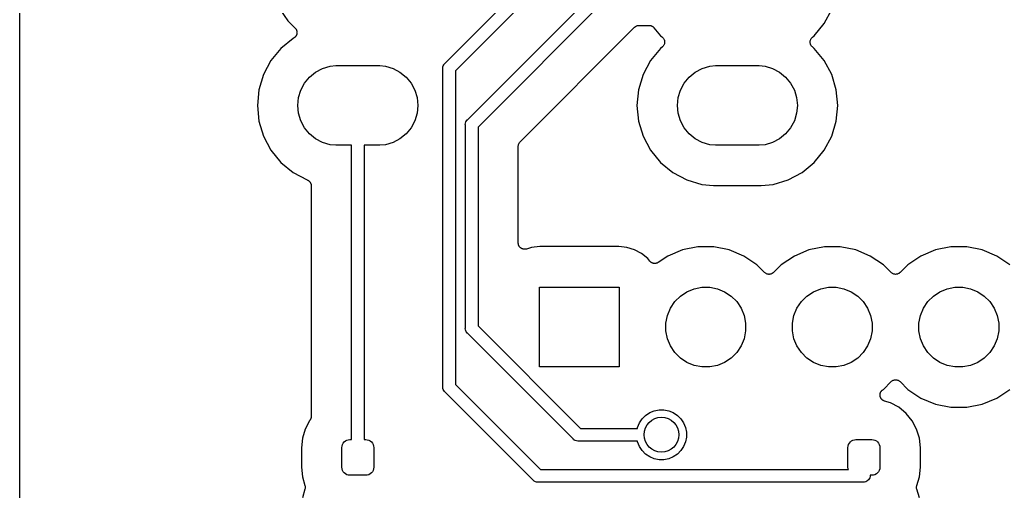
# Model space of a CAD drawing. Extents: x 2.36 to 5.74, y -5.57 to -1.66.
# Drawn here: x 2.358 to 3.136, y -4.705 to -4.332 of the extents above; entities that cross this region are included whole.
import ezdxf

# ---------------------------------------------------------------- set-up
doc = ezdxf.new("R2010")
doc.units = 0
doc.header["$MEASUREMENT"] = 0
doc.layers.add('BLACK', color=7, linetype='CONTINUOUS')

msp = doc.modelspace()

# ---------------------------------------------------------------- linework, layer by layer
at = {"layer": 'BLACK', "linetype": 'CONTINUOUS'}
for p, q in [((2.3578, -5.5622), (2.3578, -1.6628)), ((2.69376, -4.36692), (2.86405, -4.19664)), ((2.86983, -4.205), (2.70213, -4.3727)), ((2.71164, -4.41129), (2.82629, -4.29664)), ((2.83207, -4.305), (2.72, -4.41707)), ((2.56391, -4.32482), (2.56962, -4.33319)), ((2.99364, -4.33534), (2.99952, -4.32434)), ((2.56962, -4.33319), (2.57546, -4.33891)), ((2.57546, -4.33891), (2.57551, -4.33896)), ((2.57551, -4.33896), (2.57567, -4.33916)), ((2.57567, -4.33916), (2.57585, -4.33934)), ((2.57585, -4.33934), (2.57598, -4.33954)), ((2.57598, -4.33954), (2.57612, -4.33972)), ((2.57612, -4.33972), (2.57624, -4.33994)), ((2.57624, -4.33994), (2.57638, -4.34016)), ((2.57638, -4.34016), (2.57647, -4.34037)), ((2.57647, -4.34037), (2.57658, -4.34058)), ((2.57658, -4.34058), (2.57666, -4.34082)), ((2.57666, -4.34082), (2.57675, -4.34106)), ((2.57675, -4.34106), (2.5768, -4.34129)), ((2.5768, -4.34129), (2.57686, -4.34151)), ((2.57686, -4.34151), (2.57689, -4.34177)), ((2.57689, -4.34177), (2.57694, -4.34202)), ((2.75328, -4.42878), (2.84378, -4.33828)), ((2.84378, -4.33828), (2.84379, -4.33826)), ((2.84379, -4.33826), (2.8438, -4.33826)), ((2.8438, -4.33826), (2.84383, -4.33823)), ((2.8438, -4.33826), (2.8438, -4.33826)), ((2.84383, -4.33823), (2.84419, -4.33794)), ((2.84419, -4.33794), (2.84455, -4.33765)), ((2.84455, -4.33765), (2.84457, -4.33763)), ((2.84457, -4.33763), (2.8446, -4.33762)), ((2.8446, -4.33762), (2.84501, -4.3374)), ((2.84501, -4.3374), (2.84541, -4.33719)), ((2.84541, -4.33719), (2.84544, -4.33718)), ((2.84544, -4.33718), (2.84546, -4.33717)), ((2.84546, -4.33717), (2.84591, -4.33704)), ((2.84591, -4.33704), (2.84635, -4.33691)), ((2.84635, -4.33691), (2.84637, -4.3369)), ((2.84637, -4.3369), (2.8464, -4.3369)), ((2.8464, -4.3369), (2.84686, -4.33686)), ((2.84686, -4.33686), (2.84732, -4.33681)), ((2.84732, -4.33681), (2.8552, -4.33681)), ((2.8552, -4.33681), (2.85527, -4.33681)), ((2.85527, -4.33681), (2.85549, -4.33684)), ((2.85549, -4.33684), (2.85571, -4.33684)), ((2.85571, -4.33684), (2.85597, -4.33689)), ((2.85597, -4.33689), (2.85624, -4.33692)), ((2.85624, -4.33692), (2.85645, -4.33699)), ((2.85645, -4.33699), (2.85666, -4.33703)), ((2.85666, -4.33703), (2.85691, -4.33713)), ((2.85691, -4.33713), (2.85717, -4.33722)), ((2.85717, -4.33722), (2.85736, -4.33732)), ((2.85736, -4.33732), (2.85757, -4.33741)), ((2.85757, -4.33741), (2.85779, -4.33756)), ((2.85779, -4.33756), (2.85803, -4.33769)), ((2.85803, -4.33769), (2.85819, -4.33783)), ((2.85819, -4.33783), (2.85838, -4.33795)), ((2.85838, -4.33795), (2.85857, -4.33814)), ((2.85857, -4.33814), (2.85877, -4.33831)), ((2.85877, -4.33831), (2.85891, -4.33848)), ((2.85891, -4.33848), (2.85907, -4.33864)), ((2.85907, -4.33864), (2.86427, -4.34498)), ((2.98573, -4.34498), (2.99364, -4.33534)), ((2.57391, -4.34711), (2.56427, -4.35502)), ((2.57431, -4.34689), (2.57391, -4.34711)), ((2.57453, -4.34675), (2.57431, -4.34689)), ((2.57475, -4.34663), (2.57453, -4.34675)), ((2.57493, -4.34648), (2.57475, -4.34663)), ((2.57513, -4.34635), (2.57493, -4.34648)), ((2.57531, -4.34617), (2.57513, -4.34635)), ((2.5755, -4.34601), (2.57531, -4.34617)), ((2.57565, -4.34583), (2.5755, -4.34601)), ((2.57582, -4.34566), (2.57565, -4.34583)), ((2.57596, -4.34545), (2.57582, -4.34566)), ((2.57612, -4.34525), (2.57596, -4.34545)), ((2.57623, -4.34504), (2.57612, -4.34525)), ((2.57636, -4.34485), (2.57623, -4.34504)), ((2.57646, -4.34461), (2.57636, -4.34485)), ((2.57658, -4.34439), (2.57646, -4.34461)), ((2.57665, -4.34417), (2.57658, -4.34439)), ((2.57674, -4.34395), (2.57665, -4.34417)), ((2.57679, -4.3437), (2.57674, -4.34395)), ((2.57686, -4.34346), (2.57679, -4.3437)), ((2.57688, -4.34322), (2.57686, -4.34346)), ((2.57693, -4.34299), (2.57688, -4.34322)), ((2.57694, -4.34202), (2.57693, -4.34225)), ((2.57693, -4.34225), (2.57696, -4.34248)), ((2.57696, -4.34248), (2.57693, -4.34274)), ((2.57693, -4.34274), (2.57693, -4.34299)), ((2.86427, -4.34498), (2.86568, -4.34613)), ((2.86568, -4.34613), (2.86571, -4.34616)), ((2.86571, -4.34616), (2.86571, -4.34616)), ((2.86571, -4.34616), (2.86571, -4.34616)), ((2.86571, -4.34616), (2.86573, -4.34618)), ((2.86573, -4.34618), (2.86606, -4.34652)), ((2.86606, -4.34652), (2.86639, -4.34686)), ((2.86639, -4.34686), (2.8664, -4.34687)), ((2.8664, -4.34687), (2.86641, -4.34688)), ((2.86641, -4.34688), (2.86667, -4.34728)), ((2.86667, -4.34728), (2.86693, -4.34767)), ((2.86693, -4.34767), (2.86693, -4.34768)), ((2.86693, -4.34768), (2.86694, -4.3477)), ((2.86694, -4.3477), (2.86712, -4.34814)), ((2.86712, -4.34814), (2.8673, -4.34857)), ((2.8673, -4.34857), (2.8673, -4.34859)), ((2.8673, -4.34859), (2.8673, -4.3486)), ((2.8673, -4.3486), (2.86739, -4.34907)), ((2.86739, -4.34907), (2.86748, -4.34953)), ((2.86748, -4.34953), (2.86748, -4.34955)), ((2.86748, -4.34955), (2.86748, -4.34956)), ((2.86748, -4.34956), (2.86748, -4.35003)), ((2.98252, -4.34946), (2.98262, -4.349)), ((2.98252, -4.34948), (2.98252, -4.34946)), ((2.98252, -4.34949), (2.98252, -4.34948)), ((2.98252, -4.34996), (2.98252, -4.34949)), ((2.98262, -4.349), (2.98271, -4.34854)), ((2.98271, -4.34854), (2.98272, -4.34852)), ((2.98272, -4.34851), (2.98291, -4.34807)), ((2.98272, -4.34852), (2.98272, -4.34851)), ((2.98291, -4.34807), (2.98309, -4.34764)), ((2.98309, -4.34764), (2.9831, -4.34762)), ((2.9831, -4.34761), (2.98337, -4.34722)), ((2.9831, -4.34762), (2.9831, -4.34761)), ((2.98337, -4.34722), (2.98363, -4.34682)), ((2.98363, -4.34682), (2.98364, -4.34681)), ((2.98364, -4.34681), (2.98365, -4.3468)), ((2.98365, -4.3468), (2.98399, -4.34647)), ((2.98399, -4.34647), (2.98432, -4.34613)), ((2.98432, -4.34613), (2.98573, -4.34498)), ((2.56427, -4.35502), (2.55636, -4.36466)), ((2.86427, -4.35502), (2.85636, -4.36466)), ((2.86568, -4.35387), (2.86427, -4.35502)), ((2.86601, -4.35353), (2.86568, -4.35387)), ((2.86635, -4.3532), (2.86601, -4.35353)), ((2.86636, -4.35319), (2.86635, -4.3532)), ((2.86637, -4.35318), (2.86636, -4.35319)), ((2.86663, -4.35278), (2.86637, -4.35318)), ((2.86689, -4.35239), (2.86663, -4.35278)), ((2.8669, -4.35238), (2.86689, -4.35239)), ((2.86691, -4.35236), (2.8669, -4.35238)), ((2.86709, -4.35192), (2.86691, -4.35236)), ((2.86728, -4.35149), (2.86709, -4.35192)), ((2.86738, -4.351), (2.86728, -4.35146)), ((2.86728, -4.35146), (2.86728, -4.35148)), ((2.86728, -4.35148), (2.86728, -4.35149)), ((2.86748, -4.35054), (2.86738, -4.351)), ((2.86748, -4.35003), (2.86748, -4.35051)), ((2.86748, -4.35051), (2.86748, -4.35052)), ((2.86748, -4.35052), (2.86748, -4.35054)), ((2.98252, -4.35044), (2.98252, -4.34996)), ((2.98252, -4.35045), (2.98252, -4.35044)), ((2.98252, -4.35047), (2.98252, -4.35045)), ((2.98261, -4.35093), (2.98252, -4.35047)), ((2.9827, -4.3514), (2.98261, -4.35093)), ((2.9827, -4.35141), (2.9827, -4.3514)), ((2.9827, -4.35143), (2.9827, -4.35141)), ((2.98288, -4.35187), (2.9827, -4.35143)), ((2.98306, -4.3523), (2.98288, -4.35187)), ((2.98307, -4.35232), (2.98306, -4.3523)), ((2.98307, -4.35233), (2.98307, -4.35232)), ((2.98333, -4.35273), (2.98307, -4.35233)), ((2.98359, -4.35312), (2.98333, -4.35273)), ((2.9836, -4.35313), (2.98359, -4.35312)), ((2.98361, -4.35314), (2.9836, -4.35313)), ((2.98394, -4.35348), (2.98361, -4.35314)), ((2.98427, -4.35382), (2.98394, -4.35348)), ((2.98429, -4.35384), (2.98427, -4.35382)), ((2.98432, -4.35387), (2.98429, -4.35384)), ((2.98429, -4.35384), (2.98429, -4.35384)), ((2.98429, -4.35384), (2.98429, -4.35384)), ((2.98573, -4.35502), (2.98432, -4.35387)), ((2.99364, -4.36466), (2.98573, -4.35502)), ((2.55636, -4.36466), (2.55048, -4.37566)), ((2.85636, -4.36466), (2.85048, -4.37566)), ((2.99952, -4.37566), (2.99364, -4.36466)), ((2.59167, -4.37369), (2.59714, -4.37076)), ((2.59714, -4.37076), (2.60308, -4.36896)), ((2.60308, -4.36896), (2.60771, -4.3685)), ((2.60771, -4.3685), (2.64229, -4.3685)), ((2.64229, -4.3685), (2.64692, -4.36896)), ((2.64692, -4.36896), (2.65286, -4.37076)), ((2.65286, -4.37076), (2.65833, -4.37369)), ((2.6921, -4.37063), (2.6922, -4.36965)), ((2.69213, -4.37088), (2.6921, -4.37063)), ((2.69213, -4.62216), (2.69213, -4.37088)), ((2.6922, -4.36965), (2.69248, -4.36871)), ((2.69248, -4.36871), (2.69295, -4.36784)), ((2.69295, -4.36784), (2.69308, -4.36768)), ((2.69308, -4.36768), (2.69357, -4.36708)), ((2.69357, -4.36708), (2.69376, -4.36692)), ((2.70213, -4.3727), (2.70213, -4.62033)), ((2.89167, -4.37369), (2.89714, -4.37076)), ((2.89714, -4.37076), (2.90308, -4.36896)), ((2.90308, -4.36896), (2.9077, -4.3685)), ((2.9077, -4.3685), (2.9423, -4.3685)), ((2.9423, -4.3685), (2.94692, -4.36896)), ((2.94692, -4.36896), (2.95286, -4.37076)), ((2.95286, -4.37076), (2.95833, -4.37369)), ((2.55048, -4.37566), (2.54686, -4.38759)), ((2.58294, -4.38242), (2.58687, -4.37762)), ((2.58687, -4.37762), (2.59167, -4.37369)), ((2.65833, -4.37369), (2.66313, -4.37762)), ((2.66313, -4.37762), (2.66706, -4.38242)), ((2.85048, -4.37566), (2.84686, -4.38759)), ((2.88294, -4.38242), (2.88687, -4.37762)), ((2.88687, -4.37762), (2.89167, -4.37369)), ((2.95833, -4.37369), (2.96313, -4.37762)), ((2.96313, -4.37762), (2.96706, -4.38242)), ((3.00314, -4.38759), (2.99952, -4.37566)), ((2.54686, -4.38759), (2.54564, -4.4)), ((2.57821, -4.39383), (2.58001, -4.38789)), ((2.58001, -4.38789), (2.58294, -4.38242)), ((2.66706, -4.38242), (2.66999, -4.38789)), ((2.66999, -4.38789), (2.67179, -4.39383)), ((2.84686, -4.38759), (2.84564, -4.4)), ((2.87821, -4.39383), (2.88001, -4.38789)), ((2.88001, -4.38789), (2.88294, -4.38242)), ((2.96706, -4.38242), (2.96999, -4.38789)), ((2.96999, -4.38789), (2.97179, -4.39383)), ((3.00436, -4.4), (3.00314, -4.38759)), ((2.5776, -4.4), (2.57821, -4.39383)), ((2.67179, -4.39383), (2.6724, -4.4)), ((2.8776, -4.4), (2.87821, -4.39383)), ((2.97179, -4.39383), (2.9724, -4.4)), ((2.54564, -4.4), (2.54686, -4.41241)), ((2.57821, -4.40617), (2.5776, -4.4)), ((2.6724, -4.4), (2.67179, -4.40617)), ((2.84564, -4.4), (2.84686, -4.41241)), ((2.87821, -4.40617), (2.8776, -4.4)), ((2.9724, -4.4), (2.97179, -4.40617)), ((3.00314, -4.41241), (3.00436, -4.4)), ((2.58001, -4.41211), (2.57821, -4.40617)), ((2.67179, -4.40617), (2.66999, -4.41211)), ((2.71082, -4.41221), (2.71145, -4.41145)), ((2.71145, -4.41145), (2.71164, -4.41129)), ((2.88001, -4.41211), (2.87821, -4.40617)), ((2.97179, -4.40617), (2.96999, -4.41211)), ((2.54686, -4.41241), (2.55048, -4.42434)), ((2.58294, -4.41758), (2.58001, -4.41211)), ((2.58687, -4.42238), (2.58294, -4.41758)), ((2.66706, -4.41758), (2.66313, -4.42238)), ((2.66999, -4.41211), (2.66706, -4.41758)), ((2.70998, -4.415), (2.71007, -4.41402)), ((2.71, -4.41525), (2.70998, -4.415)), ((2.71, -4.57592), (2.71, -4.41525)), ((2.71007, -4.41402), (2.71036, -4.41308)), ((2.71036, -4.41308), (2.71042, -4.41296)), ((2.71042, -4.41296), (2.71082, -4.41221)), ((2.72, -4.41707), (2.72, -4.57409)), ((2.84686, -4.41241), (2.85048, -4.42434)), ((2.88294, -4.41758), (2.88001, -4.41211)), ((2.88687, -4.42238), (2.88294, -4.41758)), ((2.96706, -4.41758), (2.96313, -4.42238)), ((2.96999, -4.41211), (2.96706, -4.41758)), ((2.99952, -4.42434), (3.00314, -4.41241)), ((2.55048, -4.42434), (2.55636, -4.43534)), ((2.59167, -4.42631), (2.58687, -4.42238)), ((2.59714, -4.42924), (2.59167, -4.42631)), ((2.65833, -4.42631), (2.65286, -4.42924)), ((2.66313, -4.42238), (2.65833, -4.42631)), ((2.85048, -4.42434), (2.85636, -4.43534)), ((2.89167, -4.42631), (2.88687, -4.42238)), ((2.89714, -4.42924), (2.89167, -4.42631)), ((2.95833, -4.42631), (2.95286, -4.42924)), ((2.96313, -4.42238), (2.95833, -4.42631)), ((2.99364, -4.43534), (2.99952, -4.42434)), ((2.55636, -4.43534), (2.56427, -4.44498)), ((2.60308, -4.43104), (2.59714, -4.42924)), ((2.60771, -4.4315), (2.60308, -4.43104)), ((2.62, -4.4315), (2.60771, -4.4315)), ((2.62, -4.66388), (2.62, -4.4315)), ((2.64229, -4.4315), (2.63, -4.4315)), ((2.63, -4.4315), (2.63, -4.66388)), ((2.64692, -4.43104), (2.64229, -4.4315)), ((2.65286, -4.42924), (2.64692, -4.43104)), ((2.75181, -4.43225), (2.75186, -4.43179)), ((2.75181, -4.4323), (2.75181, -4.43225)), ((2.75181, -4.43232), (2.75181, -4.4323)), ((2.75181, -4.4323), (2.75181, -4.4323)), ((2.75181, -4.4323), (2.75181, -4.4323)), ((2.75181, -4.50858), (2.75181, -4.43232)), ((2.75186, -4.43179), (2.75191, -4.43133)), ((2.75191, -4.43133), (2.75192, -4.43131)), ((2.75192, -4.43128), (2.75206, -4.43084)), ((2.75192, -4.43131), (2.75192, -4.43128)), ((2.75206, -4.43084), (2.75219, -4.4304)), ((2.75219, -4.4304), (2.75221, -4.43037)), ((2.75221, -4.43037), (2.75222, -4.43035)), ((2.75222, -4.43035), (2.75244, -4.42994)), ((2.75244, -4.42994), (2.75266, -4.42954)), ((2.75266, -4.42954), (2.75267, -4.42952)), ((2.75267, -4.42952), (2.75269, -4.42949)), ((2.75269, -4.42949), (2.75298, -4.42914)), ((2.75298, -4.42914), (2.75328, -4.42878)), ((2.85636, -4.43534), (2.86427, -4.44498)), ((2.90308, -4.43104), (2.89714, -4.42924)), ((2.9077, -4.4315), (2.90308, -4.43104)), ((2.9423, -4.4315), (2.9077, -4.4315)), ((2.94692, -4.43104), (2.9423, -4.4315)), ((2.95286, -4.42924), (2.94692, -4.43104)), ((2.98573, -4.44498), (2.99364, -4.43534)), ((2.56427, -4.44498), (2.57391, -4.45289)), ((2.86427, -4.44498), (2.87391, -4.45289)), ((2.97609, -4.45289), (2.98573, -4.44498)), ((2.57391, -4.45289), (2.58503, -4.45883)), ((2.87391, -4.45289), (2.88491, -4.45877)), ((2.96509, -4.45877), (2.97609, -4.45289)), ((2.58503, -4.45883), (2.58513, -4.45887)), ((2.58513, -4.45887), (2.58536, -4.45899)), ((2.58536, -4.45899), (2.5856, -4.4591)), ((2.5856, -4.4591), (2.58579, -4.45922)), ((2.58579, -4.45922), (2.58598, -4.45933)), ((2.58598, -4.45933), (2.58619, -4.4595)), ((2.58619, -4.4595), (2.58641, -4.45965)), ((2.58641, -4.45965), (2.58656, -4.45981)), ((2.58656, -4.45981), (2.58674, -4.45995)), ((2.58674, -4.45995), (2.5869, -4.46016)), ((2.5869, -4.46016), (2.58709, -4.46035)), ((2.58709, -4.46035), (2.58721, -4.46053)), ((2.58721, -4.46053), (2.58735, -4.46071)), ((2.58735, -4.46071), (2.58748, -4.46094)), ((2.58748, -4.46094), (2.58762, -4.46116)), ((2.58762, -4.46116), (2.58771, -4.46137)), ((2.58771, -4.46137), (2.58781, -4.46157)), ((2.58781, -4.46157), (2.58789, -4.46182)), ((2.58789, -4.46182), (2.58799, -4.46207)), ((2.58799, -4.46207), (2.58803, -4.46229)), ((2.58803, -4.46229), (2.58809, -4.4625)), ((2.58809, -4.4625), (2.58812, -4.46277)), ((2.58812, -4.46277), (2.58817, -4.46303)), ((2.58817, -4.46303), (2.58817, -4.46325)), ((2.58817, -4.46325), (2.58819, -4.46347)), ((2.58819, -4.46347), (2.58819, -4.64554)), ((2.88491, -4.45877), (2.89684, -4.46239)), ((2.89684, -4.46239), (2.90614, -4.46331)), ((2.90614, -4.46331), (2.94386, -4.46331)), ((2.94386, -4.46331), (2.95316, -4.46239)), ((2.95316, -4.46239), (2.96509, -4.45877)), ((2.75183, -4.50881), (2.75181, -4.50858)), ((2.75183, -4.50904), (2.75183, -4.50881)), ((2.75188, -4.5093), (2.75183, -4.50904)), ((2.75191, -4.50955), (2.75188, -4.5093)), ((2.75197, -4.50978), (2.75191, -4.50955)), ((2.75202, -4.51), (2.75197, -4.50978)), ((2.75211, -4.51024), (2.75202, -4.51)), ((2.75219, -4.51049), (2.75211, -4.51024)), ((2.7523, -4.51069), (2.75219, -4.51049)), ((2.75238, -4.51091), (2.7523, -4.51069)), ((2.75252, -4.51112), (2.75238, -4.51091)), ((2.75265, -4.51135), (2.75252, -4.51112)), ((2.75279, -4.51153), (2.75265, -4.51135)), ((2.75292, -4.51172), (2.75279, -4.51153)), ((2.7531, -4.51191), (2.75292, -4.51172)), ((2.75326, -4.51211), (2.7531, -4.51191)), ((2.75344, -4.51225), (2.75326, -4.51211)), ((2.7536, -4.51242), (2.75344, -4.51225)), ((2.75382, -4.51256), (2.7536, -4.51242)), ((2.75402, -4.51273), (2.75382, -4.51256)), ((2.75422, -4.51284), (2.75402, -4.51273)), ((2.75441, -4.51297), (2.75422, -4.51284)), ((2.75465, -4.51307), (2.75441, -4.51297)), ((2.75487, -4.51319), (2.75465, -4.51307)), ((2.76227, -4.51215), (2.75826, -4.51337)), ((2.76875, -4.51151), (2.76227, -4.51215)), ((2.83125, -4.51151), (2.76875, -4.51151)), ((2.83773, -4.51215), (2.83125, -4.51151)), ((2.84373, -4.51397), (2.83773, -4.51215)), ((2.89376, -4.51169), (2.88153, -4.51413)), ((2.90624, -4.51169), (2.89376, -4.51169)), ((2.91847, -4.51413), (2.90624, -4.51169)), ((2.99376, -4.51169), (2.98153, -4.51413)), ((3.00624, -4.51169), (2.99376, -4.51169)), ((3.01847, -4.51413), (3.00624, -4.51169)), ((3.09376, -4.51169), (3.08153, -4.51413)), ((3.10624, -4.51169), (3.09376, -4.51169)), ((3.11847, -4.51413), (3.10624, -4.51169)), ((2.75509, -4.51326), (2.75487, -4.51319)), ((2.75531, -4.51335), (2.75509, -4.51326)), ((2.75556, -4.5134), (2.75531, -4.51335)), ((2.75581, -4.51348), (2.75556, -4.5134)), ((2.75603, -4.51351), (2.75581, -4.51348)), ((2.75626, -4.51355), (2.75603, -4.51351)), ((2.75652, -4.51356), (2.75626, -4.51355)), ((2.75678, -4.51358), (2.75652, -4.51356)), ((2.75701, -4.51356), (2.75678, -4.51358)), ((2.75724, -4.51357), (2.75701, -4.51356)), ((2.75749, -4.51352), (2.75724, -4.51357)), ((2.75775, -4.51349), (2.75749, -4.51352)), ((2.75797, -4.51343), (2.75775, -4.51349)), ((2.7582, -4.51339), (2.75797, -4.51343)), ((2.75826, -4.51337), (2.7582, -4.51339)), ((2.84925, -4.51693), (2.84373, -4.51397)), ((2.8541, -4.5209), (2.84925, -4.51693)), ((2.8558, -4.52297), (2.8541, -4.5209)), ((2.87001, -4.5189), (2.86244, -4.52396)), ((2.88153, -4.51413), (2.87001, -4.5189)), ((2.92999, -4.5189), (2.91847, -4.51413)), ((2.94036, -4.52583), (2.92999, -4.5189)), ((2.97001, -4.5189), (2.95964, -4.52583)), ((2.98153, -4.51413), (2.97001, -4.5189)), ((3.02999, -4.5189), (3.01847, -4.51413)), ((3.04036, -4.52583), (3.02999, -4.5189)), ((3.07001, -4.5189), (3.05964, -4.52583)), ((3.08153, -4.51413), (3.07001, -4.5189)), ((3.12999, -4.5189), (3.11847, -4.51413)), ((3.14036, -4.52583), (3.12999, -4.5189)), ((2.85596, -4.52313), (2.8558, -4.52297)), ((2.8561, -4.52331), (2.85596, -4.52313)), ((2.8563, -4.52348), (2.8561, -4.52331)), ((2.85649, -4.52366), (2.8563, -4.52348)), ((2.85668, -4.52379), (2.85649, -4.52366)), ((2.85685, -4.52393), (2.85668, -4.52379)), ((2.85708, -4.52406), (2.85685, -4.52393)), ((2.8573, -4.52421), (2.85708, -4.52406)), ((2.85751, -4.52429), (2.8573, -4.52421)), ((2.85771, -4.5244), (2.85751, -4.52429)), ((2.85796, -4.52448), (2.85771, -4.5244)), ((2.8582, -4.52458), (2.85796, -4.52448)), ((2.85842, -4.52463), (2.8582, -4.52458)), ((2.85864, -4.52469), (2.85842, -4.52463)), ((2.8589, -4.52472), (2.85864, -4.52469)), ((2.85916, -4.52477), (2.8589, -4.52472)), ((2.85938, -4.52478), (2.85916, -4.52477)), ((2.85961, -4.5248), (2.85938, -4.52478)), ((2.85987, -4.52478), (2.85961, -4.5248)), ((2.86013, -4.52478), (2.85987, -4.52478)), ((2.86035, -4.52473), (2.86013, -4.52478)), ((2.86058, -4.52472), (2.86035, -4.52473)), ((2.86083, -4.52464), (2.86058, -4.52472)), ((2.86109, -4.52459), (2.86083, -4.52464)), ((2.8613, -4.52451), (2.86109, -4.52459)), ((2.86152, -4.52444), (2.8613, -4.52451)), ((2.86175, -4.52432), (2.86152, -4.52444)), ((2.86199, -4.52422), (2.86175, -4.52432)), ((2.86218, -4.5241), (2.86199, -4.52422)), ((2.86238, -4.524), (2.86218, -4.5241)), ((2.86244, -4.52396), (2.86238, -4.524)), ((2.94646, -4.53193), (2.94036, -4.52583)), ((2.95964, -4.52583), (2.95354, -4.53193)), ((3.04646, -4.53193), (3.04036, -4.52583)), ((3.05964, -4.52583), (3.05354, -4.53193)), ((2.94683, -4.53223), (2.94646, -4.53193)), ((2.94719, -4.53253), (2.94683, -4.53223)), ((2.94721, -4.53254), (2.94719, -4.53253)), ((2.94722, -4.53255), (2.94721, -4.53254)), ((2.94763, -4.53278), (2.94722, -4.53255)), ((2.94805, -4.533), (2.94763, -4.53278)), ((2.94806, -4.53301), (2.94805, -4.533)), ((2.94808, -4.53302), (2.94806, -4.53301)), ((2.94853, -4.53315), (2.94808, -4.53302)), ((2.94898, -4.53329), (2.94853, -4.53315)), ((2.94899, -4.5333), (2.94898, -4.53329)), ((2.94901, -4.5333), (2.94899, -4.5333)), ((2.94948, -4.53335), (2.94901, -4.5333)), ((2.94995, -4.5334), (2.94948, -4.53335)), ((2.94997, -4.5334), (2.94995, -4.5334)), ((2.94998, -4.5334), (2.94997, -4.5334)), ((2.95045, -4.53335), (2.94998, -4.5334)), ((2.95092, -4.53331), (2.95045, -4.53335)), ((2.95094, -4.53331), (2.95092, -4.53331)), ((2.95095, -4.53331), (2.95094, -4.53331)), ((2.95141, -4.53317), (2.95095, -4.53331)), ((2.95186, -4.53304), (2.95141, -4.53317)), ((2.95187, -4.53303), (2.95186, -4.53304)), ((2.95189, -4.53303), (2.95187, -4.53303)), ((2.95231, -4.53281), (2.95189, -4.53303)), ((2.95272, -4.53259), (2.95231, -4.53281)), ((2.95274, -4.53258), (2.95272, -4.53259)), ((2.95275, -4.53257), (2.95274, -4.53258)), ((2.95312, -4.53228), (2.95275, -4.53257)), ((2.95349, -4.53198), (2.95312, -4.53228)), ((2.95351, -4.53196), (2.95349, -4.53198)), ((2.95354, -4.53193), (2.95351, -4.53196)), ((2.95351, -4.53196), (2.95351, -4.53196)), ((2.95351, -4.53196), (2.95351, -4.53196)), ((3.04683, -4.53223), (3.04646, -4.53193)), ((3.04719, -4.53253), (3.04683, -4.53223)), ((3.04721, -4.53254), (3.04719, -4.53253)), ((3.04722, -4.53255), (3.04721, -4.53254)), ((3.04763, -4.53278), (3.04722, -4.53255)), ((3.04805, -4.533), (3.04763, -4.53278)), ((3.04806, -4.53301), (3.04805, -4.533)), ((3.04808, -4.53302), (3.04806, -4.53301)), ((3.04853, -4.53315), (3.04808, -4.53302)), ((3.04898, -4.53329), (3.04853, -4.53315)), ((3.04899, -4.5333), (3.04898, -4.53329)), ((3.04901, -4.5333), (3.04899, -4.5333)), ((3.04948, -4.53335), (3.04901, -4.5333)), ((3.04995, -4.5334), (3.04948, -4.53335)), ((3.04997, -4.5334), (3.04995, -4.5334)), ((3.04998, -4.5334), (3.04997, -4.5334)), ((3.05045, -4.53335), (3.04998, -4.5334)), ((3.05092, -4.53331), (3.05045, -4.53335)), ((3.05094, -4.53331), (3.05092, -4.53331)), ((3.05095, -4.53331), (3.05094, -4.53331)), ((3.05141, -4.53317), (3.05095, -4.53331)), ((3.05186, -4.53304), (3.05141, -4.53317)), ((3.05187, -4.53303), (3.05186, -4.53304)), ((3.05189, -4.53303), (3.05187, -4.53303)), ((3.05231, -4.53281), (3.05189, -4.53303)), ((3.05272, -4.53259), (3.05231, -4.53281)), ((3.05274, -4.53258), (3.05272, -4.53259)), ((3.05275, -4.53257), (3.05274, -4.53258)), ((3.05312, -4.53228), (3.05275, -4.53257)), ((3.05349, -4.53198), (3.05312, -4.53228)), ((3.05351, -4.53196), (3.05349, -4.53198)), ((3.05354, -4.53193), (3.05351, -4.53196)), ((3.05351, -4.53196), (3.05351, -4.53196)), ((3.05351, -4.53196), (3.05351, -4.53196)), ((2.7685, -4.6065), (2.7685, -4.5435)), ((2.7685, -4.5435), (2.8315, -4.5435)), ((2.8315, -4.5435), (2.8315, -4.6065)), ((2.89081, -4.54471), (2.8969, -4.5435)), ((2.8969, -4.5435), (2.9031, -4.5435)), ((2.9031, -4.5435), (2.90919, -4.54471)), ((2.99081, -4.54471), (2.9969, -4.5435)), ((2.9969, -4.5435), (3.0031, -4.5435)), ((3.0031, -4.5435), (3.00919, -4.54471)), ((3.09081, -4.54471), (3.0969, -4.5435)), ((3.0969, -4.5435), (3.1031, -4.5435)), ((3.1031, -4.5435), (3.10919, -4.54471)), ((2.87554, -4.55492), (2.87992, -4.55054)), ((2.87992, -4.55054), (2.88508, -4.54709)), ((2.88508, -4.54709), (2.89081, -4.54471)), ((2.90919, -4.54471), (2.91492, -4.54709)), ((2.91492, -4.54709), (2.92008, -4.55054)), ((2.92008, -4.55054), (2.92446, -4.55492)), ((2.97554, -4.55492), (2.97992, -4.55054)), ((2.97992, -4.55054), (2.98508, -4.54709)), ((2.98508, -4.54709), (2.99081, -4.54471)), ((3.00919, -4.54471), (3.01492, -4.54709)), ((3.01492, -4.54709), (3.02008, -4.55054)), ((3.02008, -4.55054), (3.02446, -4.55492)), ((3.07554, -4.55492), (3.07992, -4.55054)), ((3.07992, -4.55054), (3.08508, -4.54709)), ((3.08508, -4.54709), (3.09081, -4.54471)), ((3.10919, -4.54471), (3.11492, -4.54709)), ((3.11492, -4.54709), (3.12008, -4.55054)), ((3.12008, -4.55054), (3.12446, -4.55492)), ((2.87209, -4.56008), (2.87554, -4.55492)), ((2.92446, -4.55492), (2.92791, -4.56008)), ((2.97209, -4.56008), (2.97554, -4.55492)), ((3.02446, -4.55492), (3.02791, -4.56008)), ((3.07209, -4.56008), (3.07554, -4.55492)), ((3.12446, -4.55492), (3.12791, -4.56008)), ((2.8685, -4.5719), (2.86971, -4.56581)), ((2.86971, -4.56581), (2.87209, -4.56008)), ((2.92791, -4.56008), (2.93029, -4.56581)), ((2.93029, -4.56581), (2.9315, -4.5719)), ((2.9685, -4.5719), (2.96971, -4.56581)), ((2.96971, -4.56581), (2.97209, -4.56008)), ((3.02791, -4.56008), (3.03029, -4.56581)), ((3.03029, -4.56581), (3.0315, -4.5719)), ((3.0685, -4.5719), (3.06971, -4.56581)), ((3.06971, -4.56581), (3.07209, -4.56008)), ((3.12791, -4.56008), (3.13029, -4.56581)), ((3.13029, -4.56581), (3.1315, -4.5719)), ((2.72, -4.57409), (2.80091, -4.655)), ((2.8685, -4.5781), (2.8685, -4.5719)), ((2.9315, -4.5719), (2.9315, -4.5781)), ((2.9685, -4.5781), (2.9685, -4.5719)), ((3.0315, -4.5719), (3.0315, -4.5781)), ((3.0685, -4.5781), (3.0685, -4.5719)), ((3.1315, -4.5719), (3.1315, -4.5781)), ((2.70998, -4.57617), (2.71, -4.57592)), ((2.71007, -4.57715), (2.70998, -4.57617)), ((2.71036, -4.57809), (2.71007, -4.57715)), ((2.71069, -4.57871), (2.71036, -4.57809)), ((2.71082, -4.57896), (2.71069, -4.57871)), ((2.71145, -4.57972), (2.71082, -4.57896)), ((2.71164, -4.57987), (2.71145, -4.57972)), ((2.79513, -4.66336), (2.71164, -4.57987)), ((2.86971, -4.58419), (2.8685, -4.5781)), ((2.9315, -4.5781), (2.93029, -4.58419)), ((2.96971, -4.58419), (2.9685, -4.5781)), ((3.0315, -4.5781), (3.03029, -4.58419)), ((3.06971, -4.58419), (3.0685, -4.5781)), ((3.1315, -4.5781), (3.13029, -4.58419)), ((2.87209, -4.58992), (2.86971, -4.58419)), ((2.87554, -4.59508), (2.87209, -4.58992)), ((2.92791, -4.58992), (2.92446, -4.59508)), ((2.93029, -4.58419), (2.92791, -4.58992)), ((2.97209, -4.58992), (2.96971, -4.58419)), ((2.97554, -4.59508), (2.97209, -4.58992)), ((3.02791, -4.58992), (3.02446, -4.59508)), ((3.03029, -4.58419), (3.02791, -4.58992)), ((3.07209, -4.58992), (3.06971, -4.58419)), ((3.07554, -4.59508), (3.07209, -4.58992)), ((3.12791, -4.58992), (3.12446, -4.59508)), ((3.13029, -4.58419), (3.12791, -4.58992)), ((2.87992, -4.59946), (2.87554, -4.59508)), ((2.92446, -4.59508), (2.92008, -4.59946)), ((2.97992, -4.59946), (2.97554, -4.59508)), ((3.02446, -4.59508), (3.02008, -4.59946)), ((3.07992, -4.59946), (3.07554, -4.59508)), ((3.12446, -4.59508), (3.12008, -4.59946)), ((2.8315, -4.6065), (2.7685, -4.6065)), ((2.88508, -4.60291), (2.87992, -4.59946)), ((2.89081, -4.60529), (2.88508, -4.60291)), ((2.8969, -4.6065), (2.89081, -4.60529)), ((2.9031, -4.6065), (2.8969, -4.6065)), ((2.90919, -4.60529), (2.9031, -4.6065)), ((2.91492, -4.60291), (2.90919, -4.60529)), ((2.92008, -4.59946), (2.91492, -4.60291)), ((2.98508, -4.60291), (2.97992, -4.59946)), ((2.99081, -4.60529), (2.98508, -4.60291)), ((2.9969, -4.6065), (2.99081, -4.60529)), ((3.0031, -4.6065), (2.9969, -4.6065)), ((3.00919, -4.60529), (3.0031, -4.6065)), ((3.01492, -4.60291), (3.00919, -4.60529)), ((3.02008, -4.59946), (3.01492, -4.60291)), ((3.08508, -4.60291), (3.07992, -4.59946)), ((3.09081, -4.60529), (3.08508, -4.60291)), ((3.0969, -4.6065), (3.09081, -4.60529)), ((3.1031, -4.6065), (3.0969, -4.6065)), ((3.10919, -4.60529), (3.1031, -4.6065)), ((3.11492, -4.60291), (3.10919, -4.60529)), ((3.12008, -4.59946), (3.11492, -4.60291)), ((2.70213, -4.62033), (2.76935, -4.68756)), ((3.04036, -4.62417), (3.04646, -4.61807)), ((3.04646, -4.61807), (3.04649, -4.61804)), ((3.04649, -4.61804), (3.04651, -4.61802)), ((3.04649, -4.61804), (3.04649, -4.61804)), ((3.04649, -4.61804), (3.04649, -4.61804)), ((3.04651, -4.61802), (3.04688, -4.61772)), ((3.04688, -4.61772), (3.04725, -4.61743)), ((3.04725, -4.61743), (3.04726, -4.61742)), ((3.04726, -4.61742), (3.04728, -4.61741)), ((3.04728, -4.61741), (3.0477, -4.61719)), ((3.0477, -4.61719), (3.04811, -4.61697)), ((3.04811, -4.61697), (3.04813, -4.61697)), ((3.04813, -4.61697), (3.04814, -4.61696)), ((3.04814, -4.61696), (3.0486, -4.61683)), ((3.0486, -4.61683), (3.04905, -4.61669)), ((3.04905, -4.61669), (3.04906, -4.61669)), ((3.04906, -4.61669), (3.04908, -4.61669)), ((3.04908, -4.61669), (3.04955, -4.61664)), ((3.04955, -4.61664), (3.05002, -4.6166)), ((3.05002, -4.6166), (3.05003, -4.6166)), ((3.05003, -4.6166), (3.05005, -4.6166)), ((3.05005, -4.6166), (3.05052, -4.61665)), ((3.05052, -4.61665), (3.05099, -4.6167)), ((3.05099, -4.6167), (3.051, -4.6167)), ((3.051, -4.6167), (3.05102, -4.61671)), ((3.05102, -4.61671), (3.05147, -4.61685)), ((3.05147, -4.61685), (3.05192, -4.61698)), ((3.05192, -4.61698), (3.05194, -4.61699)), ((3.05194, -4.61699), (3.05195, -4.617)), ((3.05195, -4.617), (3.05237, -4.61722)), ((3.05237, -4.61722), (3.05278, -4.61745)), ((3.05278, -4.61745), (3.05279, -4.61746)), ((3.05279, -4.61746), (3.05281, -4.61747)), ((3.05281, -4.61747), (3.05317, -4.61777)), ((3.05317, -4.61777), (3.05354, -4.61807)), ((3.05354, -4.61807), (3.05964, -4.62417)), ((2.6921, -4.6224), (2.69213, -4.62216)), ((2.69213, -4.62265), (2.6921, -4.6224)), ((2.6922, -4.62338), (2.69213, -4.62265)), ((2.69248, -4.62433), (2.6922, -4.62338)), ((2.69295, -4.6252), (2.69248, -4.62433)), ((2.69357, -4.62596), (2.69295, -4.6252)), ((2.69376, -4.62611), (2.69357, -4.62596)), ((2.76357, -4.69592), (2.69376, -4.62611)), ((3.0377, -4.6286), (3.03773, -4.62834)), ((3.03773, -4.62883), (3.0377, -4.6286)), ((3.03772, -4.62907), (3.03773, -4.62883)), ((3.03777, -4.62932), (3.03772, -4.62907)), ((3.03773, -4.62809), (3.03778, -4.62786)), ((3.03773, -4.62834), (3.03773, -4.62809)), ((3.0378, -4.62957), (3.03777, -4.62932)), ((3.03778, -4.62786), (3.0378, -4.62763)), ((3.0378, -4.62763), (3.03788, -4.62738)), ((3.03786, -4.62979), (3.0378, -4.62957)), ((3.03791, -4.63002), (3.03786, -4.62979)), ((3.03788, -4.62738), (3.03793, -4.62713)), ((3.03793, -4.62713), (3.03802, -4.62692)), ((3.03802, -4.62692), (3.03809, -4.62669)), ((3.03809, -4.62669), (3.03821, -4.62647)), ((3.03821, -4.62647), (3.03831, -4.62623)), ((3.03831, -4.62623), (3.03844, -4.62604)), ((3.03844, -4.62604), (3.03855, -4.62583)), ((3.03855, -4.62583), (3.03871, -4.62564)), ((3.03871, -4.62564), (3.03886, -4.62543)), ((3.03886, -4.62543), (3.03902, -4.62526)), ((3.03902, -4.62526), (3.03917, -4.62508)), ((3.03917, -4.62508), (3.03937, -4.62492)), ((3.03937, -4.62492), (3.03955, -4.62474)), ((3.03955, -4.62474), (3.03974, -4.62461)), ((3.03974, -4.62461), (3.03993, -4.62446)), ((3.03993, -4.62446), (3.04036, -4.62417)), ((3.05964, -4.62417), (3.07001, -4.6311)), ((3.12999, -4.6311), (3.14036, -4.62417)), ((3.038, -4.63026), (3.03791, -4.63002)), ((3.03807, -4.6305), (3.038, -4.63026)), ((3.03818, -4.63071), (3.03807, -4.6305)), ((3.03827, -4.63093), (3.03818, -4.63071)), ((3.03841, -4.63114), (3.03827, -4.63093)), ((3.03853, -4.63137), (3.03841, -4.63114)), ((3.03867, -4.63155), (3.03853, -4.63137)), ((3.0388, -4.63175), (3.03867, -4.63155)), ((3.03898, -4.63193), (3.0388, -4.63175)), ((3.03914, -4.63213), (3.03898, -4.63193)), ((3.03932, -4.63228), (3.03914, -4.63213)), ((3.03949, -4.63244), (3.03932, -4.63228)), ((3.03969, -4.63259), (3.03949, -4.63244)), ((3.03989, -4.63275), (3.03969, -4.63259)), ((3.0401, -4.63286), (3.03989, -4.63275)), ((3.04029, -4.633), (3.0401, -4.63286)), ((3.04052, -4.6331), (3.04029, -4.633)), ((3.04075, -4.63322), (3.04052, -4.6331)), ((3.04097, -4.63329), (3.04075, -4.63322)), ((3.04119, -4.63338), (3.04097, -4.63329)), ((3.04125, -4.6334), (3.04119, -4.63338)), ((3.04594, -4.63483), (3.04125, -4.6334)), ((3.05256, -4.63836), (3.04594, -4.63483)), ((3.07001, -4.6311), (3.08153, -4.63587)), ((3.08153, -4.63587), (3.09376, -4.63831)), ((3.10624, -4.63831), (3.11847, -4.63587)), ((3.11847, -4.63587), (3.12999, -4.6311)), ((2.84971, -4.64745), (2.85245, -4.64471)), ((2.85245, -4.64471), (2.85568, -4.64256)), ((2.85568, -4.64256), (2.85926, -4.64107)), ((2.85926, -4.64107), (2.86306, -4.64031)), ((2.86306, -4.64031), (2.86694, -4.64031)), ((2.86694, -4.64031), (2.87074, -4.64107)), ((2.87074, -4.64107), (2.87432, -4.64256)), ((2.87432, -4.64256), (2.87755, -4.64471)), ((2.87755, -4.64471), (2.88029, -4.64745)), ((3.05836, -4.64312), (3.05256, -4.63836)), ((3.06311, -4.64892), (3.05836, -4.64312)), ((3.09376, -4.63831), (3.10624, -4.63831)), ((2.58689, -4.64892), (2.58335, -4.65553)), ((2.58705, -4.64871), (2.58689, -4.64892)), ((2.58717, -4.64853), (2.58705, -4.64871)), ((2.58731, -4.64837), (2.58717, -4.64853)), ((2.58745, -4.64813), (2.58731, -4.64837)), ((2.5876, -4.6479), (2.58745, -4.64813)), ((2.58768, -4.6477), (2.5876, -4.6479)), ((2.58778, -4.64751), (2.58768, -4.6477)), ((2.58787, -4.64725), (2.58778, -4.64751)), ((2.58797, -4.647), (2.58787, -4.64725)), ((2.58801, -4.64679), (2.58797, -4.647)), ((2.58808, -4.64658), (2.58801, -4.64679)), ((2.58811, -4.64631), (2.58808, -4.64658)), ((2.58816, -4.64604), (2.58811, -4.64631)), ((2.58819, -4.64561), (2.58816, -4.64583)), ((2.58816, -4.64583), (2.58816, -4.64604)), ((2.58819, -4.64554), (2.58819, -4.64561)), ((2.84607, -4.65426), (2.84756, -4.65068)), ((2.84756, -4.65068), (2.84971, -4.64745)), ((2.88029, -4.64745), (2.88244, -4.65068)), ((2.88244, -4.65068), (2.88393, -4.65426)), ((3.06665, -4.65553), (3.06311, -4.64892)), ((2.58335, -4.65553), (2.58117, -4.66271)), ((2.80091, -4.655), (2.84592, -4.655)), ((2.84592, -4.655), (2.84607, -4.65426)), ((2.88393, -4.65426), (2.88469, -4.65806)), ((2.88469, -4.65806), (2.88469, -4.66194)), ((3.06883, -4.66271), (3.06665, -4.65553)), ((2.58117, -4.66271), (2.58041, -4.67042)), ((2.61252, -4.66895), (2.61288, -4.66777)), ((2.61288, -4.66777), (2.61346, -4.66668)), ((2.61346, -4.66668), (2.61425, -4.66572)), ((2.61425, -4.66572), (2.6152, -4.66494)), ((2.6152, -4.66494), (2.61629, -4.66436)), ((2.61629, -4.66436), (2.61747, -4.664)), ((2.61747, -4.664), (2.6187, -4.66388)), ((2.6187, -4.66388), (2.62, -4.66388)), ((2.63, -4.66388), (2.6313, -4.66388)), ((2.6313, -4.66388), (2.63253, -4.664)), ((2.63253, -4.664), (2.63371, -4.66436)), ((2.63371, -4.66436), (2.6348, -4.66494)), ((2.6348, -4.66494), (2.63575, -4.66572)), ((2.63575, -4.66572), (2.63654, -4.66668)), ((2.63654, -4.66668), (2.63712, -4.66777)), ((2.63712, -4.66777), (2.63748, -4.66895)), ((2.79528, -4.66355), (2.79513, -4.66336)), ((2.79601, -4.66415), (2.79528, -4.66355)), ((2.79604, -4.66418), (2.79601, -4.66415)), ((2.79691, -4.66464), (2.79604, -4.66418)), ((2.79785, -4.66493), (2.79691, -4.66464)), ((2.79883, -4.66502), (2.79785, -4.66493)), ((2.79908, -4.665), (2.79883, -4.66502)), ((2.84592, -4.665), (2.79908, -4.665)), ((2.84607, -4.66574), (2.84592, -4.665)), ((2.84756, -4.66932), (2.84607, -4.66574)), ((2.88393, -4.66574), (2.88244, -4.66932)), ((2.88469, -4.66194), (2.88393, -4.66574)), ((3.01252, -4.66895), (3.01288, -4.66777)), ((3.01288, -4.66777), (3.01346, -4.66668)), ((3.01346, -4.66668), (3.01425, -4.66572)), ((3.01425, -4.66572), (3.0152, -4.66494)), ((3.0152, -4.66494), (3.01629, -4.66436)), ((3.01629, -4.66436), (3.01747, -4.664)), ((3.01747, -4.664), (3.0187, -4.66388)), ((3.0187, -4.66388), (3.0313, -4.66388)), ((3.0313, -4.66388), (3.03253, -4.664)), ((3.03253, -4.664), (3.03371, -4.66436)), ((3.03371, -4.66436), (3.0348, -4.66494)), ((3.0348, -4.66494), (3.03575, -4.66572)), ((3.03575, -4.66572), (3.03654, -4.66668)), ((3.03654, -4.66668), (3.03712, -4.66777)), ((3.03712, -4.66777), (3.03748, -4.66895)), ((3.06959, -4.67042), (3.06883, -4.66271)), ((2.58041, -4.67042), (2.58041, -4.68548)), ((2.6124, -4.67018), (2.61252, -4.66895)), ((2.6124, -4.68573), (2.6124, -4.67018)), ((2.63748, -4.66895), (2.6376, -4.67018)), ((2.6376, -4.67018), (2.6376, -4.68573)), ((2.84971, -4.67255), (2.84756, -4.66932)), ((2.85245, -4.67529), (2.84971, -4.67255)), ((2.85568, -4.67744), (2.85245, -4.67529)), ((2.87755, -4.67529), (2.87432, -4.67744)), ((2.88029, -4.67255), (2.87755, -4.67529)), ((2.88244, -4.66932), (2.88029, -4.67255)), ((3.0124, -4.67018), (3.01252, -4.66895)), ((3.0124, -4.68573), (3.0124, -4.67018)), ((3.03748, -4.66895), (3.0376, -4.67018)), ((3.0376, -4.67018), (3.0376, -4.68573)), ((3.06959, -4.68548), (3.06959, -4.67042)), ((2.85926, -4.67893), (2.85568, -4.67744)), ((2.86306, -4.67969), (2.85926, -4.67893)), ((2.86694, -4.67969), (2.86306, -4.67969)), ((2.87074, -4.67893), (2.86694, -4.67969)), ((2.87432, -4.67744), (2.87074, -4.67893)), ((2.58041, -4.68548), (2.58117, -4.69319)), ((2.61252, -4.68696), (2.6124, -4.68573)), ((2.61288, -4.68814), (2.61252, -4.68696)), ((2.61346, -4.68923), (2.61288, -4.68814)), ((2.61425, -4.69018), (2.61346, -4.68923)), ((2.6152, -4.69097), (2.61425, -4.69018)), ((2.61629, -4.69155), (2.6152, -4.69097)), ((2.61747, -4.69191), (2.61629, -4.69155)), ((2.6187, -4.69203), (2.61747, -4.69191)), ((2.6313, -4.69203), (2.6187, -4.69203)), ((2.63253, -4.69191), (2.6313, -4.69203)), ((2.63371, -4.69155), (2.63253, -4.69191)), ((2.6348, -4.69097), (2.63371, -4.69155)), ((2.63575, -4.69018), (2.6348, -4.69097)), ((2.63654, -4.68923), (2.63575, -4.69018)), ((2.63712, -4.68814), (2.63654, -4.68923)), ((2.63748, -4.68696), (2.63712, -4.68814)), ((2.6376, -4.68573), (2.63748, -4.68696)), ((2.76935, -4.68756), (3.01271, -4.68756)), ((3.01252, -4.68696), (3.0124, -4.68573)), ((3.01271, -4.68756), (3.01252, -4.68696)), ((3.03002, -4.69203), (3.03, -4.69227)), ((3.0313, -4.69203), (3.03002, -4.69203)), ((3.03253, -4.69191), (3.0313, -4.69203)), ((3.03371, -4.69155), (3.03253, -4.69191)), ((3.0348, -4.69097), (3.03371, -4.69155)), ((3.03575, -4.69018), (3.0348, -4.69097)), ((3.03654, -4.68923), (3.03575, -4.69018)), ((3.03712, -4.68814), (3.03654, -4.68923)), ((3.03748, -4.68696), (3.03712, -4.68814)), ((3.0376, -4.68573), (3.03748, -4.68696)), ((3.06883, -4.69319), (3.06959, -4.68548)), ((2.58117, -4.69319), (2.58324, -4.70002)), ((2.76373, -4.69611), (2.76357, -4.69592)), ((2.76425, -4.69654), (2.76373, -4.69611)), ((2.76449, -4.69674), (2.76425, -4.69654)), ((2.76536, -4.6972), (2.76449, -4.69674)), ((2.7663, -4.69749), (2.76536, -4.6972)), ((2.76728, -4.69758), (2.7663, -4.69749)), ((2.76753, -4.69756), (2.76728, -4.69758)), ((3.02422, -4.69756), (2.76753, -4.69756)), ((3.02447, -4.69758), (3.02422, -4.69756)), ((3.02471, -4.69756), (3.02447, -4.69758)), ((3.02545, -4.69749), (3.02471, -4.69756)), ((3.02639, -4.6972), (3.02545, -4.69749)), ((3.02726, -4.69674), (3.02639, -4.6972)), ((3.02802, -4.69611), (3.02726, -4.69674)), ((3.02818, -4.69592), (3.02802, -4.69611)), ((3.02836, -4.69574), (3.02818, -4.69592)), ((3.02855, -4.69558), (3.02836, -4.69574)), ((3.02918, -4.69482), (3.02855, -4.69558)), ((3.02964, -4.69395), (3.02918, -4.69482)), ((3.02993, -4.69301), (3.02964, -4.69395)), ((3.03, -4.69227), (3.02993, -4.69301)), ((3.06676, -4.70002), (3.06883, -4.69319)), ((2.58324, -4.70293), (2.58117, -4.70976)), ((2.58324, -4.70002), (2.58325, -4.70004)), ((2.58333, -4.70248), (2.58324, -4.70293)), ((2.58325, -4.70004), (2.58325, -4.70004)), ((2.58325, -4.70004), (2.58325, -4.70004)), ((2.58325, -4.70004), (2.58326, -4.70009)), ((2.58326, -4.70009), (2.58335, -4.70054)), ((2.58343, -4.70203), (2.58333, -4.70248)), ((2.58335, -4.70054), (2.58344, -4.70099)), ((2.58344, -4.70197), (2.58343, -4.702)), ((2.58343, -4.702), (2.58343, -4.70203)), ((2.58344, -4.70099), (2.58344, -4.70102)), ((2.58344, -4.70102), (2.58344, -4.70105)), ((2.58344, -4.70105), (2.58344, -4.70151)), ((2.58344, -4.70151), (2.58344, -4.70197)), ((3.06656, -4.70098), (3.06657, -4.70095)), ((3.06656, -4.70144), (3.06656, -4.70098)), ((3.06656, -4.7019), (3.06656, -4.70144)), ((3.06656, -4.70193), (3.06656, -4.7019)), ((3.06656, -4.70196), (3.06656, -4.70193)), ((3.06665, -4.70241), (3.06656, -4.70196)), ((3.06657, -4.70093), (3.06667, -4.70047)), ((3.06657, -4.70095), (3.06657, -4.70093)), ((3.06674, -4.70286), (3.06665, -4.70241)), ((3.06667, -4.70047), (3.06676, -4.70002)), ((3.06675, -4.70291), (3.06674, -4.70286)), ((3.06675, -4.70292), (3.06675, -4.70291)), ((3.06676, -4.70293), (3.06675, -4.70292)), ((3.06675, -4.70292), (3.06675, -4.70292)), ((3.06883, -4.70976), (3.06676, -4.70293))]:
    msp.add_line(p, q, dxfattribs=at)
at = {"layer": 'BLACK'}
msp.add_circle((2.865, -4.66), 0.01378, dxfattribs=at)

doc.saveas('drawing.dxf')
